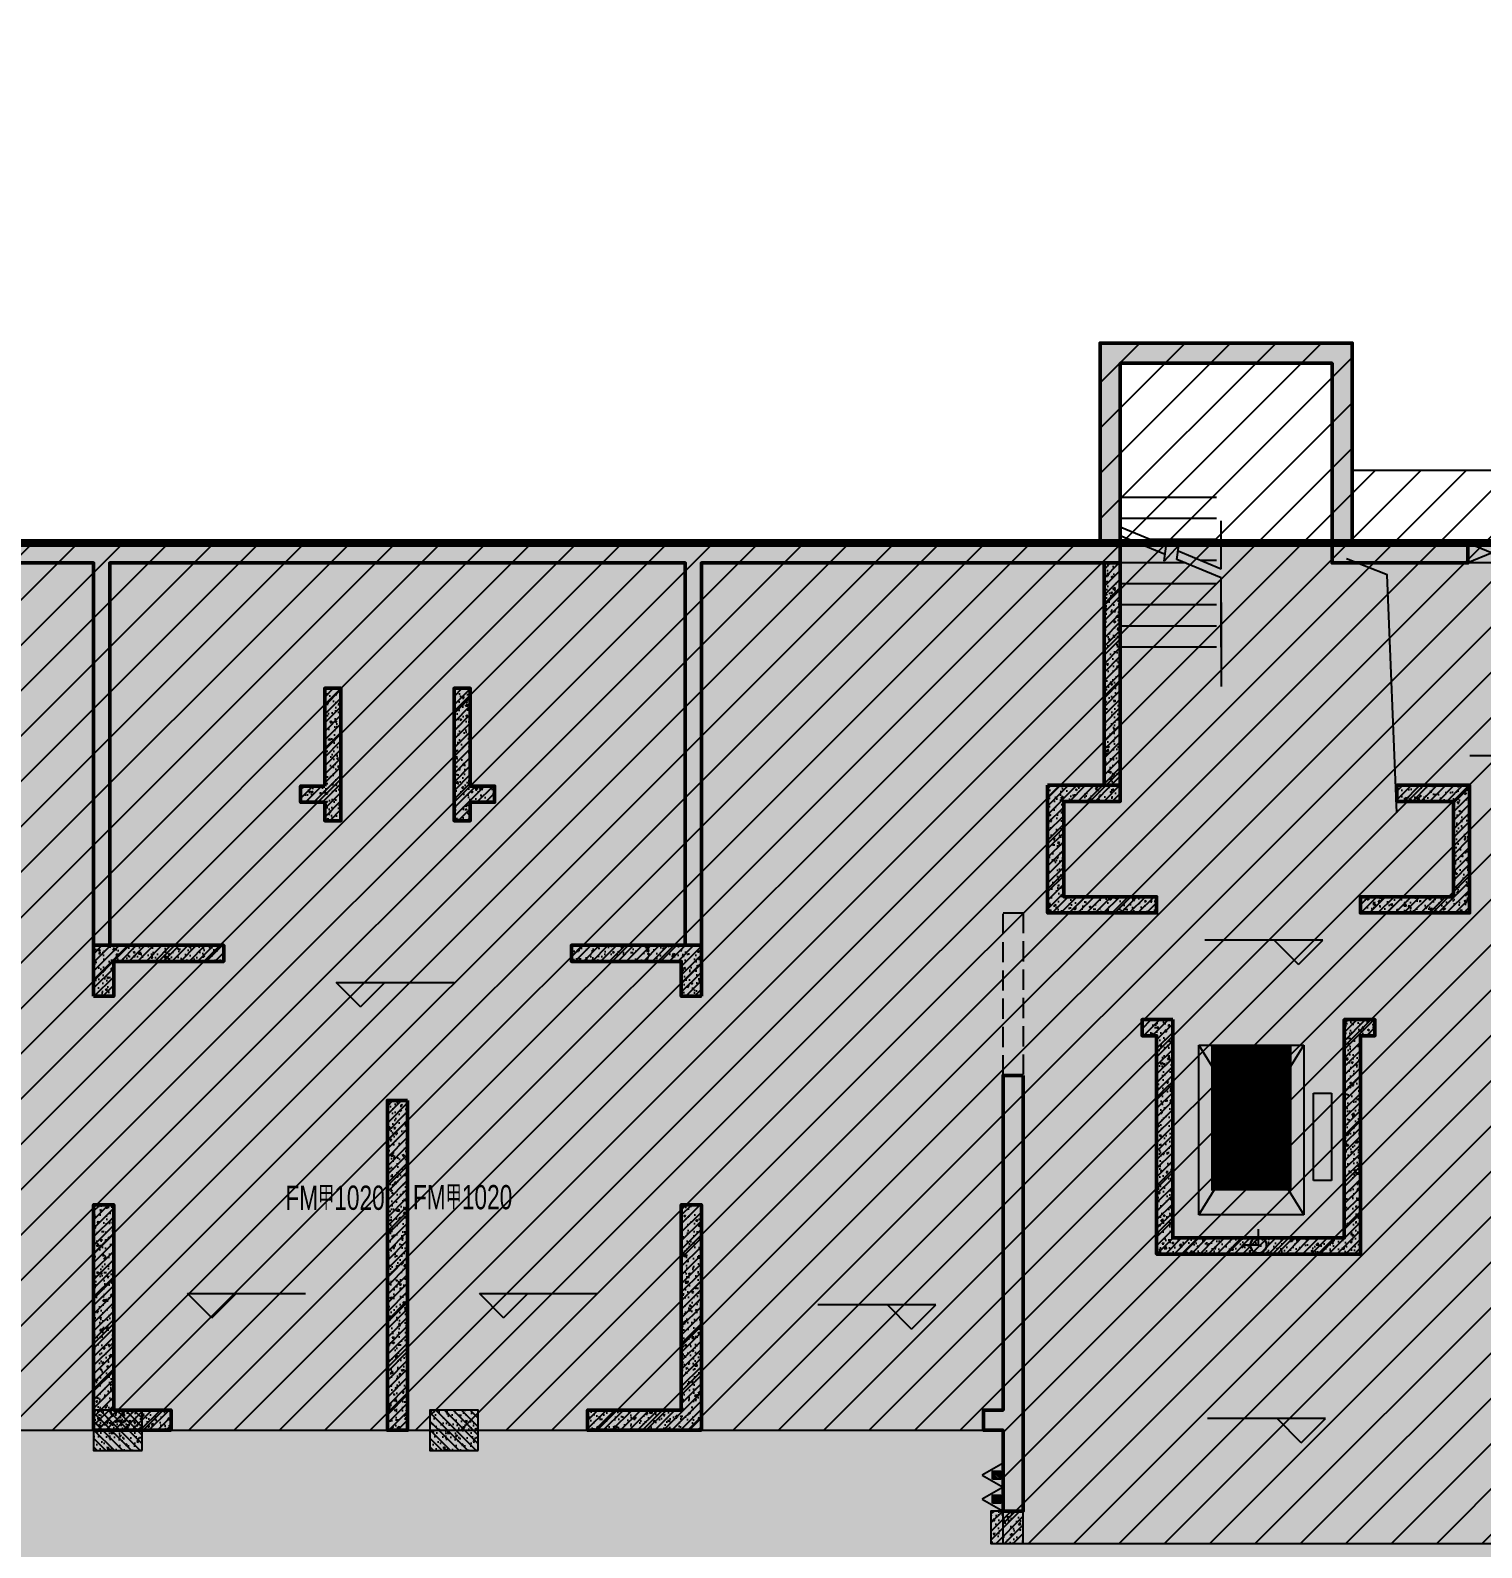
# Model space of a CAD drawing. Extents: x -1338203 to 1886333, y -530034 to 1031844.
# Drawn here: x 820615 to 838567, y 119897 to 138668 of the extents above; entities that cross this region are included whole.
import ezdxf
from ezdxf.enums import TextEntityAlignment as Align

# ---------------------------------------------------------------- set-up
doc = ezdxf.new("R2010")
doc.units = 0
doc.header["$LTSCALE"] = 1000
doc.header["$MEASUREMENT"] = 0
doc.linetypes.add('A-01-平面B1$0$DASH', pattern=[0.35, 0.25, -0.1])
for name, color, linetype in [('A-01-平面B1$0$0A-A-SYMB-DOOR', 135, 'Continuous'), ('A-01-平面B1$0$0A-A-SYMB-ELEV', 150, 'Continuous'), ('A-01-平面B1$0$0A-B-D&W', 135, 'Continuous'), ('A-01-平面B1$0$A01-125-交通核文字编号B2$0$0A-A-SYMB-ELEV', 150, 'Continuous'), ('A-125-交通核B1(A01)$0$0A-E-EVTR', 2, 'Continuous'), ('A-125-交通核B1(A01)$0$0A-E-STRS', 2, 'Continuous'), ('A-125-交通核B1(A01)$0$0A-O-HOLE', 52, 'Continuous'), ('p-a-core', 1, 'Continuous'), ('S-01-墙柱B1_1$0$0S-CC-LINE', 52, 'Continuous'), ('S-01-墙柱B1_1$0$0S-CW-HATCH', 251, 'Continuous'), ('S-01-墙柱B1_1$0$0S-CW-HATCH-UP', 251, 'Continuous'), ('S-01-墙柱B1_1$0$0S-S-HOLE', 55, 'Continuous'), ('S001地下一墙柱$0$S001地下一墙柱$0$0S-CC-LINE', 52, 'Continuous'), ('S001地下一墙柱$0$S001地下一墙柱$0$0S-CW-HATCH', 251, 'Continuous'), ('S001地下一墙柱$0$S001地下一墙柱$0$0S-CW-HATCH-UP', 251, 'Continuous'), ('负一层消火栓$0$0P-EQUIP-FH', 7, 'Continuous')]:
    doc.layers.add(name, color=color, linetype=linetype)
for name, color, linetype, plot in [('A-01-平面B1$0$A01-125-交通核文字编号B2$0$AAD-A-MARK', 6, 'Continuous', False), ('A-01-平面B1$0$AAD-A-MARK', 6, 'Continuous', False), ('A-125-交通核B1(A01)$0$AAD-A-MARK', 6, 'Continuous', False)]:
    doc.layers.add(name, color=color, linetype=linetype, plot=plot)
doc.layers.add('p-h-walkable', color=7, linetype='Continuous', lineweight=70, true_color=0xf0f0f0)
doc.layers.add('S-01-墙柱B1_1$0$0S-CW-LINE', color=7, linetype='Continuous', lineweight=50)
doc.styles.add('A-01-平面B1$0$AAD-TXT', font='aad-txt.shx', dxfattribs={"width": 0.7, "bigfont": 'aad-hztxt.shx'})
pattern_1 = [(45, (814506.6, 123639.074), (-53.033, 53.033), []), (50, (814506.6, 123639.07), (215.178, -18.8256), [22.5, -247.5]), (355, (814506.6, 123639.07), (-41.6254, 225.6576), [18, -198]), (100.4514, (814524.53, 123637.5), (173.5528, 206.8319), [19.122, -210.3426]), (46.1842, (814506.6, 123699.07), (320.1723, -49.6557), [33.75, -371.25]), (96.6356, (814533.28, 123694.94), (280.399, 292.2354), [28.683, -315.514]), (351.1842, (814506.6, 123699.07), (280.3986, 292.2356), [27, -297]), (21, (814536.6, 123684.07), (179.0721, -120.7857), [22.5, -247.5]), (326, (814536.6, 123684.07), (72.9946, 217.545), [18, -198]), (71.4514, (814551.52, 123674), (252.0668, 96.7591), [19.122, -210.3426]), (37.5, (814506.6, 123639.07), (3.64796, 99.86816), [0, -195.6, 0, -201, 0, -198.75]), (7.5, (814506.6, 123639.07), (78.92086, 118.3235), [0, -114.6, 0, -191.1, 0, -75.75]), (327.5, (814439.7, 123639.07), (160.14673, -6.76646), [0, -75, 0, -234, 0, -310.5]), (317.5, (814409.7, 123639.07), (174.95585, 30.0315), [0, -97.5, 0, -155.4, 0, -220.5])]

# ---------------------------------------------------------------- blocks, each defined once
blk = doc.blocks.new('负一层消火栓$0$$TwtSys$00000546')
h = blk.add_hatch()
h.set_pattern_fill('ANSI31', color=256, scale=200, style=0)
h.set_pattern_definition([(45, (-38543.802, -6670.83), (-17.67767, 17.67767), [])])
h.paths.add_polyline_path([(-65, 174), (65, 174), (65, 44), (-65, 44)])
for points in [[(0, 344), (-198, 0), (198, 0)], [(-65, 174), (65, 174), (65, 44), (-65, 44)]]:
    blk.add_lwpolyline(points, close=True)
blk = doc.blocks.new('负一层消火栓')
at = {"layer": '负一层消火栓$0$0P-EQUIP-FH', "xscale": 0.7500000000000011, "yscale": 0.7500000000000011, "zscale": 0.7500000000000011, "rotation": 90}
for p in [(66281, -186094), (66281, -186391)]:
    blk.add_blockref('负一层消火栓$0$$TwtSys$00000546', p, dxfattribs=at)
blk = doc.blocks.new('A-125-交通核B1(A01)$0$xx')
at = {"layer": 'A-125-交通核B1(A01)$0$0A-E-EVTR'}
for p, q in [((1798, 2385), (498, 2385)), ((498, 2385), (498, 285)), ((1798, 285), (498, 2385)), ((1798, 2385), (498, 285)), ((1798, 285), (1798, 2385)), ((381, 1791), (156, 1791)), ((156, 1791), (156, 711)), ((381, 711), (381, 1791)), ((156, 711), (381, 711)), ((498, 285), (1798, 285))]:
    blk.add_line(p, q, dxfattribs=at)
blk = doc.blocks.new('A-125-交通核B1(A01)$0$zsdg')
at = {"layer": 'A-125-交通核B1(A01)$0$0A-E-STRS'}
for p, q in [((460, 8364), (460, 8960)), ((1143, 8648), (1710, 8884)), ((1710, 8884), (1710, 8960)), ((1009, 8484), (985, 8661)), ((985, 8661), (1167, 8463)), ((1167, 8463), (1143, 8648)), ((1156, 8546), (1710, 8776)), ((1528, 8700), (1710, 8700)), ((1710, 7400), (1710, 8776)), ((460, 8364), (995, 8587)), ((460, 8256), (1009, 8484)), ((903, 8440), (1710, 8440)), ((460, 7400), (460, 8256)), ((520, 8180), (1710, 8180)), ((460, 7950), (460, 6910)), ((520, 7920), (1710, 7920)), ((520, 7660), (1710, 7660)), ((520, 7400), (1710, 7400))]:
    blk.add_line(p, q, dxfattribs=at)
at = {"layer": 'A-125-交通核B1(A01)$0$0A-E-STRS', "flags": 128}
for points in [[(520, 9250), (1710, 9250)], [(520, 8990), (1710, 8990)], [(520, 8730), (1339, 8730)], [(520, 8470), (714, 8470)]]:
    blk.add_lwpolyline(points, dxfattribs=at)
blk = doc.blocks.new('A-125-交通核B1(A01)')
at = {"layer": 'A-125-交通核B1(A01)$0$0A-O-HOLE', "flags": 128}
blk.add_lwpolyline([(-1710, 5350), (-1593, 8294), (-1090, 8490)], dxfattribs=at)
at = {"layer": 'A-125-交通核B1(A01)$0$AAD-A-MARK'}
for q in [(0, 200), (200, 0)]:
    blk.add_line((0, 0), q, dxfattribs=at)
blk.add_circle((0, 0), 100, dxfattribs=at)
for name, p in [('A-125-交通核B1(A01)$0$zsdg', (0, 0)), ('A-125-交通核B1(A01)$0$xx', (-1060, 90))]:
    blk.add_blockref(name, p)
blk = doc.blocks.new('A-01-平面B1$0$A$C922985e2')
at = {"layer": 'A-01-平面B1$0$A01-125-交通核文字编号B2$0$0A-A-SYMB-ELEV'}
for p, q in [((-495, 3474), (-795, 3774)), ((-795, 3774), (664, 3774)), ((-495, 3474), (-195, 3774)), ((22095, 3774), (20636, 3774)), ((21795, 3474), (21495, 3774)), ((21795, 3474), (22095, 3774))]:
    blk.add_line(p, q, dxfattribs=at)
at = {"layer": 'A-01-平面B1$0$A01-125-交通核文字编号B2$0$AAD-A-MARK'}
for p, q in [((0, 0), (0, 200)), ((21300, 0), (21300, 200)), ((0, 0), (200, 0)), ((21300, 0), (21100, 0))]:
    blk.add_line(p, q, dxfattribs=at)
for centre in [(0, 0), (21300, 0)]:
    blk.add_circle(centre, 100, dxfattribs=at)
blk = doc.blocks.new('A-01-平面B1')
at = {"layer": 'A-01-平面B1$0$0A-A-SYMB-ELEV'}
for p, q in [((25372, 6052), (23914, 6052)), ((10193, 2948), (9893, 3248)), ((9893, 3248), (11352, 3248)), ((10193, 2948), (10493, 3248)), ((8354, -898), (8054, -598)), ((8054, -598), (9512, -598)), ((8354, -898), (8654, -598)), ((11962, -898), (11662, -598)), ((11662, -598), (13120, -598)), ((11962, -898), (12262, -598)), ((17309, -737), (15850, -737)), ((17009, -1037), (16709, -737)), ((17009, -1037), (17309, -737)), ((22129, -2146), (20670, -2146)), ((21829, -2446), (21529, -2146)), ((21829, -2446), (22129, -2146))]:
    blk.add_line(p, q, dxfattribs=at)
at = {"layer": 'A-01-平面B1$0$0A-B-D&W', "linetype": 'A-01-平面B1$0$DASH'}
blk.add_lwpolyline([(18390, 2100), (18140, 2100), (18140, 4110), (18390, 4110)], close=True, dxfattribs=at)
at = {"layer": 'A-01-平面B1$0$AAD-A-MARK'}
for q in [(21300, 200), (21100, 0)]:
    blk.add_line((21300, 0), q, dxfattribs=at)
blk.add_circle((21300, 0), 100, dxfattribs=at)
at = {"xscale": -1}
blk.add_blockref('A-125-交通核B1(A01)', (21300, 0), dxfattribs=at)
blk.add_blockref('A-01-平面B1$0$A$C922985e2', (0, 0))
at = {"layer": 'A-01-平面B1$0$0A-A-SYMB-DOOR', "style": 'A-01-平面B1$0$AAD-TXT', "width": 0.7}
for p in [(10840, 594), (9262, 587)]:
    blk.add_text('FM甲1020', height=300, dxfattribs=at).set_placement(p, align=Align.MIDDLE_LEFT)

msp = doc.modelspace()

# ---------------------------------------------------------------- hatches: boundary and pattern name
at = {"ltscale": 0.002}
h = msp.add_hatch(dxfattribs=at)
h.set_pattern_fill('ANSI31', color=8, scale=250)
h.set_pattern_definition([(45, (321361.53, 273451.68), (-280.633, 280.633), [])])
h.paths.add_polyline_path([(832646.6, 119945.6), (832646.6, 121345.6), (817666.6, 121345.6), (817666.6, 119945.6), (811346.6, 119945.6), (811346.6, 121345.6), (807496.6, 121345.6), (807496.6, 127235.6), (804556.6, 127235.6), (804556.6, 132075.6), (794426.6, 132075.6), (794426.6, 134575.6), (807666.6, 134575.6), (807666.6, 132325.6), (809216.7, 132325.6), (809216.6, 133225.6), (813346.6, 133225.6), (813346.6, 134795.6), (816466.6, 134795.6), (816466.6, 132325.6), (833846.6, 132325.6), (833846.6, 134795.6), (836966.6, 134795.6), (836966.6, 133225.6), (841096.5, 133225.6), (841096.5, 132325.6), (842896.6, 132325.6), (842896.6, 130525.6), (845756.6, 130525.6), (845756.6, 127325.6), (846556.6, 127325.6), (846556.6, 124775.6), (847456.6, 124775.6), (847456.6, 121345.6), (838966.6, 121345.6), (838966.6, 120345.6), (839116.6, 120345.6), (839116.6, 119945.6)])
at = {"layer": 'p-h-walkable', "ltscale": 0.002}
h = msp.add_hatch(color=256, dxfattribs=at)
h.dxf.hatch_style = 1
h.paths.add_polyline_path([(633826.6, 244460.7), (640276.6, 244575.6), (640576.6, 234544.8), (645576.7, 234544.6), (645576.7, 209278.9), (732355.9, 209029), (732355.1, 235229.9), (738506.7, 235229.9), (738506.6, 268838.9), (732734.3, 268838.9), (732734.3, 272898.9), (711963.1, 272898.9), (711963.1, 278984.7), (717256.7, 278984.7), (717256.7, 284049), (733571.6, 284135.6), (733996.6, 290449.1), (739216.6, 290449.1), (739766.6, 284299.1), (754626.6, 284299.1), (755296.6, 290449.1), (760516.6, 290449.1), (760816.6, 283049.1), (760816.3, 275879.2), (775122.6, 275879.2), (776006.6, 274138.9), (776006.6, 259429.1), (778716.6, 259429.1), (778716.6, 238849.1), (783416.6, 238849.1), (783416.6, 237229.1), (782066.6, 237229.1), (782066.6, 234429.1), (779546.6, 234429.1), (779546.6, 237129.1), (773916.6, 237129.1), (773916.6, 243229.1), (764306.6, 243225.6), (764306.6, 236639.1), (760766.6, 236639.1), (760766.6, 234429.1), (758246.6, 234429.1), (758246.6, 238649.1), (762116.6, 238649.1), (762116.6, 243225.6), (748656.6, 243225.6), (748756.3, 207529.1), (800106.6, 207528.9), (800206.7, 201639.7), (812908.2, 202239.1), (812576.6, 180449.3), (744206, 180449.3), (744206, 173439), (728556.7, 173439), (728556.6, 122289.1), (746356.6, 122289.1), (750916.6, 132325.6), (842896.6, 132325.6), (843211.6, 121345.6), (839116.6, 121345.6), (839116.6, 93449.1), (864906.6, 93449.1), (864906.6, 79694), (875856.6, 74929.1), (875856.6, 65749.1), (834560.6, 65749.1), (839142.9, 28436.3), (869465.5, 32160.2), (871163.4, 18334), (873704.3, 18646.1), (877328.9, 5540.2), (761876.2, -8638.5), (761133.2, 2082.3), (764950.9, 5291.5), (763253.1, 19116.3), (799242.7, 23536.1), (793807.6, 65749.1), (750756.6, 65749.1), (751556.6, 81645.6), (636016.6, 81645.6), (636016.6, 96345.6), (629416.6, 96345.6), (629416.6, 118203.2), (622306.6, 118203.2), (622286.6, 139083.2), (644406.6, 137003.2), (644406.6, 129968.2), (656656.6, 129968.2), (656406.6, 138083.2), (712156.6, 138083.2), (711856.6, 184449.1), (581811.6, 184349.1), (581826.6, 197199.1), (585876.6, 197449.1), (585976.6, 209279), (629226.6, 209578.9), (628926.8, 236145.4), (633826.6, 236145.6)])
at = {"layer": 'S-01-墙柱B1_1$0$0S-CW-HATCH'}
h = msp.add_hatch(color=256, dxfattribs=at)
h.dxf.hatch_style = 1
h.paths.add_polyline_path([(811916.6, 132329.1), (813346.6, 132329.1), (813346.6, 134799.1), (816466.6, 134799.1), (816466.6, 132329.1), (833846.6, 132329.1), (833846.6, 134799.1), (836966.6, 134799.1), (836966.6, 132329.1), (838396.6, 132329.1), (838396.6, 132079.1), (836716.6, 132079.1), (836716.6, 134549.1), (834096.6, 134549.1), (834096.6, 132079.1), (828916.6, 132079.1), (828916.6, 127349.1), (828716.6, 127349.1), (828716.6, 132079.1), (821596.6, 132079.1), (821596.6, 127349.1), (821396.6, 127349.1), (821396.6, 132079.1), (816216.6, 132079.1), (816216.6, 134549.1), (813596.6, 134549.1), (813596.6, 132079.1), (811916.6, 132079.1)])
h = msp.add_hatch(color=256, dxfattribs=at)
h.dxf.hatch_style = 1
h.paths.add_polyline_path([(834096.6, 129329.1), (833896.6, 129329.1), (833896.6, 132079.1), (834096.6, 132079.1)])
h = msp.add_hatch(color=256, dxfattribs=at)
h.dxf.hatch_style = 1
h.paths.add_polyline_path([(824256.6, 129319.1), (824256.6, 130529.1), (824456.6, 130529.1), (824456.6, 128889.1), (824256.6, 128889.1), (824256.6, 129119.1), (823956.6, 129119.1), (823956.6, 129319.1)])
h = msp.add_hatch(color=256, dxfattribs=at)
h.dxf.hatch_style = 1
h.paths.add_polyline_path([(826056.6, 129319.1), (826056.6, 130529.1), (825856.6, 130529.1), (825856.6, 128889.1), (826056.6, 128889.1), (826056.6, 129119.1), (826356.6, 129119.1), (826356.6, 129319.1)])
h = msp.add_hatch(color=256, dxfattribs=at)
h.dxf.hatch_style = 1
h.paths.add_polyline_path([(833196.6, 129329.1), (833196.6, 127749.1), (834356.6, 127749.1), (834546.6, 127749.1), (834546.6, 127949.1), (833396.6, 127949.1), (833396.6, 129129.1), (834096.6, 129129.1), (834096.6, 129329.1)])
h = msp.add_hatch(color=256, dxfattribs=at)
h.dxf.hatch_style = 1
h.paths.add_polyline_path([(838216.6, 127949.1), (837066.6, 127949.1), (837066.6, 127749.1), (837266.6, 127749.1), (838416.6, 127749.1), (838416.6, 129329.1), (837516.6, 129329.1), (837516.6, 129129.1), (838216.6, 129129.1)])
h = msp.add_hatch(color=256, dxfattribs=at)
h.dxf.hatch_style = 1
h.paths.add_polyline_path([(821396.6, 126719.1), (821646.6, 126719.1), (821646.6, 127149.1), (823006.6, 127149.1), (823006.6, 127349.1), (821396.6, 127349.1)])
h = msp.add_hatch(color=256, dxfattribs=at)
h.dxf.hatch_style = 1
h.paths.add_polyline_path([(828916.6, 126719.1), (828666.6, 126719.1), (828666.6, 127149.1), (827306.6, 127149.1), (827306.6, 127349.1), (828916.6, 127349.1)])
h = msp.add_hatch(color=256, dxfattribs=at)
h.dxf.hatch_style = 1
h.paths.add_polyline_path([(834746.6, 126429.1), (834366.6, 126429.1), (834366.6, 126229.1), (834546.6, 126229.1), (834546.6, 123529.1), (837066.6, 123529.1), (837066.6, 126229.1), (837246.6, 126229.1), (837246.6, 126429.1), (836866.6, 126429.1), (836866.6, 123729.1), (834746.6, 123729.1)])
h = msp.add_hatch(color=256, dxfattribs=at)
h.dxf.hatch_style = 1
h.paths.add_polyline_path([(832896.6, 125739.1), (832646.6, 125739.1), (832646.6, 121599.1), (832406.6, 121599.1), (832406.6, 121349.1), (832646.6, 121349.1), (832646.6, 120349.1), (832896.6, 120349.1)])
h = msp.add_hatch(color=256, dxfattribs=at)
h.dxf.hatch_style = 1
h.paths.add_polyline_path([(825281.6, 125429.1), (825031.6, 125429.1), (825031.6, 121349.1), (825281.6, 121349.1)])
h = msp.add_hatch(color=256, dxfattribs=at)
h.dxf.hatch_style = 1
h.paths.add_polyline_path([(822356.6, 121349.1), (821396.6, 121349.1), (821396.6, 121599.1), (821396.6, 124139.1), (821646.6, 124139.1), (821646.6, 121599.1), (822356.6, 121599.1)])
h = msp.add_hatch(color=256, dxfattribs=at)
h.dxf.hatch_style = 1
h.paths.add_polyline_path([(828916.6, 121349.1), (827506.6, 121349.1), (827506.6, 121599.1), (828666.6, 121599.1), (828666.6, 124139.1), (828916.6, 124139.1)])
h = msp.add_hatch(color=256, dxfattribs=at)
h.dxf.hatch_style = 1
h.paths.add_polyline_path([(832896.6, 120349.1), (832496.6, 120349.1), (832496.6, 119949.1), (832896.6, 119949.1)])
at = {"layer": 'S-01-墙柱B1_1$0$0S-CW-HATCH-UP'}
h = msp.add_hatch(dxfattribs=at)
h.set_pattern_fill('钢筋混凝土', color=256, scale=30)
h.set_pattern_definition([(45, (814506.6, 123639.074), (-53.033, 53.033), []), (50, (814506.6, 123639.07), (215.178, -18.8256), [22.5, -247.5]), (355, (814506.6, 123639.07), (-41.6254, 225.6576), [18, -198]), (100.4514, (814524.53, 123637.5), (173.5528, 206.8319), [19.122, -210.3426]), (46.1842, (814506.6, 123699.07), (320.1723, -49.6557), [33.75, -371.25]), (96.6356, (814533.28, 123694.94), (280.3988, 292.2354), [28.683, -315.514]), (351.1842, (814506.6, 123699.07), (280.3986, 292.2356), [27, -297]), (21, (814536.6, 123684.07), (179.0721, -120.7857), [22.5, -247.5]), (326, (814536.6, 123684.07), (72.9946, 217.545), [18, -198]), (71.4514, (814551.52, 123674), (252.0668, 96.7591), [19.122, -210.3426]), (37.5, (814506.6, 123639.07), (3.64796, 99.86816), [0, -195.6, 0, -201, 0, -198.75]), (7.5, (814506.6, 123639.07), (78.92086, 118.3235), [0, -114.6, 0, -191.1, 0, -75.75]), (327.5, (814439.7, 123639.07), (160.14673, -6.76646), [0, -75, 0, -234, 0, -310.5]), (317.5, (814409.7, 123639.07), (174.95585, 30.0315), [0, -97.5, 0, -155.4, 0, -220.5])])
h.paths.add_polyline_path([(811916.6, 132329.1), (813346.6, 132329.1), (813346.6, 134799.1), (816466.6, 134799.1), (816466.6, 132329.1), (833846.6, 132329.1), (833846.6, 134799.1), (836966.6, 134799.1), (836966.6, 132329.1), (838396.6, 132329.1), (838396.6, 132079.1), (836716.6, 132079.1), (836716.6, 134549.1), (834096.6, 134549.1), (834096.6, 132079.1), (828916.6, 132079.1), (828916.6, 127349.1), (828716.6, 127349.1), (828716.6, 132079.1), (821596.6, 132079.1), (821596.6, 127349.1), (821396.6, 127349.1), (821396.6, 132079.1), (816216.6, 132079.1), (816216.6, 134549.1), (813596.6, 134549.1), (813596.6, 132079.1), (811916.6, 132079.1)])
h = msp.add_hatch(dxfattribs=at)
h.set_pattern_fill('钢筋混凝土', color=256, scale=30)
h.set_pattern_definition(pattern_1)
h.paths.add_polyline_path([(834096.6, 129329.1), (833896.6, 129329.1), (833896.6, 132079.1), (834096.6, 132079.1)])
h = msp.add_hatch(dxfattribs=at)
h.set_pattern_fill('钢筋混凝土', color=256, scale=30)
h.set_pattern_definition(pattern_1)
h.paths.add_polyline_path([(824256.6, 129319.1), (824256.6, 130529.1), (824456.6, 130529.1), (824456.6, 128889.1), (824256.6, 128889.1), (824256.6, 129119.1), (823956.6, 129119.1), (823956.6, 129319.1)])
h = msp.add_hatch(dxfattribs=at)
h.set_pattern_fill('钢筋混凝土', color=256, scale=30)
h.set_pattern_definition(pattern_1)
h.paths.add_polyline_path([(826056.6, 129319.1), (826056.6, 130529.1), (825856.6, 130529.1), (825856.6, 128889.1), (826056.6, 128889.1), (826056.6, 129119.1), (826356.6, 129119.1), (826356.6, 129319.1)])
h = msp.add_hatch(dxfattribs=at)
h.set_pattern_fill('钢筋混凝土', color=256, scale=30)
h.set_pattern_definition(pattern_1)
h.paths.add_polyline_path([(833196.6, 129329.1), (833196.6, 127749.1), (834356.6, 127749.1), (834546.6, 127749.1), (834546.6, 127949.1), (833396.6, 127949.1), (833396.6, 129129.1), (834096.6, 129129.1), (834096.6, 129329.1)])
h = msp.add_hatch(dxfattribs=at)
h.set_pattern_fill('钢筋混凝土', color=256, scale=30)
h.set_pattern_definition(pattern_1)
h.paths.add_polyline_path([(838216.6, 127949.1), (837066.6, 127949.1), (837066.6, 127749.1), (837266.6, 127749.1), (838416.6, 127749.1), (838416.6, 129329.1), (837516.6, 129329.1), (837516.6, 129129.1), (838216.6, 129129.1)])
h = msp.add_hatch(dxfattribs=at)
h.set_pattern_fill('钢筋混凝土', color=256, scale=30)
h.set_pattern_definition(pattern_1)
h.paths.add_polyline_path([(821396.6, 126719.1), (821646.6, 126719.1), (821646.6, 127149.1), (823006.6, 127149.1), (823006.6, 127349.1), (821396.6, 127349.1)])
h = msp.add_hatch(dxfattribs=at)
h.set_pattern_fill('钢筋混凝土', color=256, scale=30)
h.set_pattern_definition(pattern_1)
h.paths.add_polyline_path([(828916.6, 126719.1), (828666.6, 126719.1), (828666.6, 127149.1), (827306.6, 127149.1), (827306.6, 127349.1), (828916.6, 127349.1)])
h = msp.add_hatch(dxfattribs=at)
h.set_pattern_fill('钢筋混凝土', color=256, scale=30)
h.set_pattern_definition(pattern_1)
h.paths.add_polyline_path([(834746.6, 126429.1), (834366.6, 126429.1), (834366.6, 126229.1), (834546.6, 126229.1), (834546.6, 123529.1), (837066.6, 123529.1), (837066.6, 126229.1), (837246.6, 126229.1), (837246.6, 126429.1), (836866.6, 126429.1), (836866.6, 123729.1), (834746.6, 123729.1)])
h = msp.add_hatch(dxfattribs=at)
h.set_pattern_fill('钢筋混凝土', color=256, scale=30)
h.set_pattern_definition(pattern_1)
h.paths.add_polyline_path([(832896.6, 125739.1), (832646.6, 125739.1), (832646.6, 121599.1), (832406.6, 121599.1), (832406.6, 121349.1), (832646.6, 121349.1), (832646.6, 120349.1), (832896.6, 120349.1)])
h = msp.add_hatch(dxfattribs=at)
h.set_pattern_fill('钢筋混凝土', color=256, scale=30)
h.set_pattern_definition(pattern_1)
h.paths.add_polyline_path([(825281.6, 125429.1), (825031.6, 125429.1), (825031.6, 121349.1), (825281.6, 121349.1)])
h = msp.add_hatch(dxfattribs=at)
h.set_pattern_fill('钢筋混凝土', color=256, scale=30)
h.set_pattern_definition([(45, (814506.6, 123639.074), (-53.033, 53.033), []), (50, (814506.6, 123639.07), (215.178, -18.8256), [22.5, -247.5]), (355, (814506.6, 123639.07), (-41.6254, 225.6576), [18, -198]), (100.4514, (814524.53, 123637.5), (173.553, 206.832), [19.122, -210.3426]), (46.1842, (814506.6, 123699.07), (320.172, -49.656), [33.75, -371.25]), (96.6356, (814533.28, 123694.94), (280.399, 292.235), [28.683, -315.514]), (351.184, (814506.6, 123699.07), (280.399, 292.236), [27, -297]), (21, (814536.6, 123684.07), (179.072, -120.7857), [22.5, -247.5]), (326, (814536.6, 123684.07), (72.9946, 217.545), [18, -198]), (71.4514, (814551.52, 123674), (252.067, 96.759), [19.122, -210.3426]), (37.5, (814506.6, 123639.07), (3.64796, 99.86816), [0, -195.6, 0, -201, 0, -198.75]), (7.5, (814506.6, 123639.07), (78.9209, 118.3235), [0, -114.6, 0, -191.1, 0, -75.75]), (327.5, (814439.7, 123639.07), (160.1467, -6.7665), [0, -75, 0, -234, 0, -310.5]), (317.5, (814409.7, 123639.07), (174.9559, 30.0315), [0, -97.5, 0, -155.4, 0, -220.5])])
h.paths.add_polyline_path([(822356.6, 121349.1), (821396.6, 121349.1), (821396.6, 121599.1), (821396.6, 124139.1), (821646.6, 124139.1), (821646.6, 121599.1), (822356.6, 121599.1)])
h = msp.add_hatch(dxfattribs=at)
h.set_pattern_fill('钢筋混凝土', color=256, scale=30)
h.set_pattern_definition(pattern_1)
h.paths.add_polyline_path([(828916.6, 121349.1), (827506.6, 121349.1), (827506.6, 121599.1), (828666.6, 121599.1), (828666.6, 124139.1), (828916.6, 124139.1)])
h = msp.add_hatch(dxfattribs=at)
h.set_pattern_fill('钢筋混凝土', color=256, scale=30)
h.set_pattern_definition(pattern_1)
h.paths.add_polyline_path([(832896.6, 120349.1), (832496.6, 120349.1), (832496.6, 119949.1), (832896.6, 119949.1)])
at = {"layer": 'S001地下一墙柱$0$S001地下一墙柱$0$0S-CW-HATCH'}
h = msp.add_hatch(color=256, dxfattribs=at)
h.dxf.hatch_style = 1
h.paths.add_polyline_path([(821996.6, 121099.1), (821996.6, 121599.1), (821396.6, 121599.1), (821396.6, 121099.1)])
h = msp.add_hatch(color=256, dxfattribs=at)
h.dxf.hatch_style = 1
h.paths.add_polyline_path([(826155.5, 121099.1), (826155.5, 121599.1), (825555.5, 121599.1), (825555.5, 121099.1)])
at = {"layer": 'S001地下一墙柱$0$S001地下一墙柱$0$0S-CW-HATCH-UP'}
h = msp.add_hatch(dxfattribs=at)
h.set_pattern_fill('钢筋混凝土', color=256, scale=30, angle=-90)
h.set_pattern_definition([(315, (830948.33, 88788.34), (53.03301, 53.03301), []), (320, (830948.33, 88788.34), (-18.8256, -215.1781), [22.5, -247.5]), (265, (830948.33, 88788.34), (225.6576, 41.6254), [18, -198]), (10.4514, (830946.76, 88770.4), (206.8319, -173.5528), [19.122, -210.3426]), (316.1842, (831008.33, 88788.34), (-49.6557, -320.1723), [33.75, -371.25]), (6.6356, (831004.2, 88761.66), (292.2354, -280.3988), [28.683, -315.514]), (261.1842, (831008.33, 88788.34), (292.2356, -280.3986), [27, -297]), (291, (830993.33, 88758.34), (-120.7857, -179.0721), [22.5, -247.5]), (236, (830993.33, 88758.34), (217.545, -72.9946), [18, -198]), (341.4514, (830983.26, 88743.42), (96.7591, -252.0668), [19.122, -210.3426]), (307.5, (830948.33, 88788.34), (99.86816, -3.64796), [0, -195.6, 0, -201, 0, -198.75]), (277.5, (830948.33, 88788.34), (118.3235, -78.92086), [0, -114.6, 0, -191.1, 0, -75.75]), (237.5, (830948.33, 88855.24), (-6.76646, -160.14673), [0, -75, 0, -234, 0, -310.5]), (227.5, (830948.33, 88885.24), (30.0315, -174.95585), [0, -97.5, 0, -155.4, 0, -220.5])])
h.paths.add_polyline_path([(821996.6, 121099.1), (821996.6, 121599.1), (821396.6, 121599.1), (821396.6, 121099.1)])
h = msp.add_hatch(dxfattribs=at)
h.set_pattern_fill('钢筋混凝土', color=256, scale=30, angle=-90)
h.set_pattern_definition([(315, (835107.18, 88788.41), (53.03301, 53.03301), []), (320, (835107.18, 88788.4), (-18.8256, -215.1781), [22.5, -247.5]), (265, (835107.18, 88788.4), (225.6576, 41.6254), [18, -198]), (10.4514, (835105.6, 88770.48), (206.8319, -173.5528), [19.122, -210.3426]), (316.1842, (835167.18, 88788.4), (-49.6557, -320.1723), [33.75, -371.25]), (6.6356, (835163.04, 88761.73), (292.2354, -280.3988), [28.683, -315.514]), (261.1842, (835167.18, 88788.4), (292.2356, -280.3986), [27, -297]), (291, (835152.18, 88758.4), (-120.7857, -179.0721), [22.5, -247.5]), (236, (835152.18, 88758.4), (217.545, -72.9946), [18, -198]), (341.4514, (835142.11, 88743.49), (96.7591, -252.0668), [19.122, -210.3426]), (307.5, (835107.18, 88788.41), (99.86816, -3.64796), [0, -195.6, 0, -201, 0, -198.75]), (277.5, (835107.18, 88788.41), (118.3235, -78.92086), [0, -114.6, 0, -191.1, 0, -75.75]), (237.5, (835107.18, 88855.31), (-6.76646, -160.14673), [0, -75, 0, -234, 0, -310.5]), (227.5, (835107.18, 88885.31), (30.0315, -174.95585), [0, -97.5, 0, -155.4, 0, -220.5])])
h.paths.add_polyline_path([(826155.5, 121099.1), (826155.5, 121599.1), (825555.5, 121599.1), (825555.5, 121099.1)])

# ---------------------------------------------------------------- linework, layer by layer
at = {"color": 3, "flags": 128}
for points in [[(794426.6, 134575.6), (807666.6, 134575.6), (807666.6, 132325.6), (809216.7, 132325.6), (809216.6, 133225.6), (813346.6, 133225.6), (813346.6, 134795.6), (816466.6, 134795.6), (816466.6, 132325.6), (833846.6, 132325.6), (833846.6, 134795.6), (836966.6, 134795.6), (836966.6, 133225.6), (841096.5, 133225.6)], [(832646.6, 119945.6), (832646.6, 121345.6), (817666.6, 121345.6), (817666.6, 119945.6), (811346.6, 119945.6), (811346.6, 121345.6), (807496.6, 121345.6), (807496.6, 127235.6), (804556.6, 127235.6), (804556.6, 132075.6), (794426.6, 132075.6)], [(839116.6, 119945.6), (832646.6, 119945.6)]]:
    msp.add_lwpolyline(points, dxfattribs=at)
at = {"layer": 'p-a-core', "ltscale": 0.002, "const_width": 1000}
msp.add_lwpolyline([(835718.3, 126114.1), (835718.3, 124314.1)], dxfattribs=at)
at = {"layer": 'p-h-walkable', "ltscale": 0.002, "const_width": 100}
msp.add_lwpolyline([(728556.7, 173439), (728556.6, 122289.1), (746356.6, 122289.1), (750916.6, 132325.6), (842896.6, 132325.6), (843211.6, 121345.6), (839116.6, 121345.6), (839116.6, 93449.1), (864906.6, 93449.1), (864906.6, 79694), (875856.6, 74929.1)], dxfattribs=at)
at = {"layer": 'S-01-墙柱B1_1$0$0S-CC-LINE'}
msp.add_lwpolyline([(832896.6, 120349.1), (832496.6, 120349.1), (832496.6, 119949.1), (832896.6, 119949.1)], close=True, dxfattribs=at)
at = {"layer": 'S-01-墙柱B1_1$0$0S-CW-LINE'}
for points in [[(816466.6, 132329.1), (833846.6, 132329.1), (833846.6, 134799.1), (836966.6, 134799.1), (836966.6, 132329.1), (838396.6, 132329.1), (838396.6, 132079.1), (836716.6, 132079.1), (836716.6, 134549.1), (834096.6, 134549.1), (834096.6, 132079.1), (828916.6, 132079.1), (828916.6, 127349.1), (828716.6, 127349.1), (828716.6, 132079.1), (821596.6, 132079.1), (821596.6, 127349.1), (821396.6, 127349.1), (821396.6, 132079.1), (816216.6, 132079.1)], [(832896.6, 125739.1), (832646.6, 125739.1), (832646.6, 121599.1), (832406.6, 121599.1), (832406.6, 121349.1), (832646.6, 121349.1), (832646.6, 120349.1), (832896.6, 120349.1), (832896.6, 125739.1)]]:
    msp.add_lwpolyline(points, dxfattribs=at)
for points in [[(834096.6, 129329.1), (833896.6, 129329.1), (833896.6, 132079.1), (834096.6, 132079.1)], [(824256.6, 129319.1), (824256.6, 130529.1), (824456.6, 130529.1), (824456.6, 128889.1), (824256.6, 128889.1), (824256.6, 129119.1), (823956.6, 129119.1), (823956.6, 129319.1)], [(826056.6, 129319.1), (826056.6, 130529.1), (825856.6, 130529.1), (825856.6, 128889.1), (826056.6, 128889.1), (826056.6, 129119.1), (826356.6, 129119.1), (826356.6, 129319.1)], [(833196.6, 129329.1), (833196.6, 127749.1), (834356.6, 127749.1), (834356.6, 127749.1), (834546.6, 127749.1), (834546.6, 127949.1), (833396.6, 127949.1), (833396.6, 129129.1), (834096.6, 129129.1), (834096.6, 129329.1)], [(838216.6, 127949.1), (837066.6, 127949.1), (837066.6, 127749.1), (837266.6, 127749.1), (837266.6, 127749.1), (838416.6, 127749.1), (838416.6, 129329.1), (837516.6, 129329.1), (837516.6, 129129.1), (838216.6, 129129.1)], [(821396.6, 126719.1), (821646.6, 126719.1), (821646.6, 127149.1), (823006.6, 127149.1), (823006.6, 127349.1), (821396.6, 127349.1)], [(828916.6, 126719.1), (828666.6, 126719.1), (828666.6, 127149.1), (827306.6, 127149.1), (827306.6, 127349.1), (828916.6, 127349.1)], [(834746.6, 126429.1), (834366.6, 126429.1), (834366.6, 126229.1), (834546.6, 126229.1), (834546.6, 123529.1), (837066.6, 123529.1), (837066.6, 126229.1), (837246.6, 126229.1), (837246.6, 126429.1), (836866.6, 126429.1), (836866.6, 123729.1), (834746.6, 123729.1)], [(825281.6, 125429.1), (825031.6, 125429.1), (825031.6, 121349.1), (825281.6, 121349.1)], [(828916.6, 121349.1), (827506.6, 121349.1), (827506.6, 121599.1), (828666.6, 121599.1), (828666.6, 124139.1), (828916.6, 124139.1)]]:
    msp.add_lwpolyline(points, close=True, dxfattribs=at)
at = {"layer": 'S-01-墙柱B1_1$0$0S-CW-LINE', "flags": 128}
msp.add_lwpolyline([(822356.6, 121349.1), (821396.6, 121349.1), (821396.6, 121599.1), (821396.6, 124139.1), (821646.6, 124139.1), (821646.6, 121599.1), (822356.6, 121599.1)], close=True, dxfattribs=at)
at = {"layer": 'S-01-墙柱B1_1$0$0S-S-HOLE'}
msp.add_lwpolyline([(838396.6, 132329.1), (838996.6, 132329.1), (838996.6, 132079.1), (838396.6, 132079.1)], close=True, dxfattribs=at)
for points in [[(838996.6, 132329.1), (838396.6, 132079.1)], [(838396.6, 132329.1), (838996.6, 132079.1)]]:
    msp.add_lwpolyline(points, dxfattribs=at)
at = {"layer": 'S001地下一墙柱$0$S001地下一墙柱$0$0S-CC-LINE'}
for points in [[(821996.6, 121099.1), (821996.6, 121599.1), (821396.6, 121599.1), (821396.6, 121099.1)], [(826155.5, 121099.1), (826155.5, 121599.1), (825555.5, 121599.1), (825555.5, 121099.1)]]:
    msp.add_lwpolyline(points, close=True, dxfattribs=at)

# ---------------------------------------------------------------- block references
at = {"ltscale": 0.002}
for name, p in [('负一层消火栓', (766365.4, 306889.1)), ('A-01-平面B1', (814506.6, 123639.1))]:
    msp.add_blockref(name, p, dxfattribs=at)

doc.saveas('drawing.dxf')
